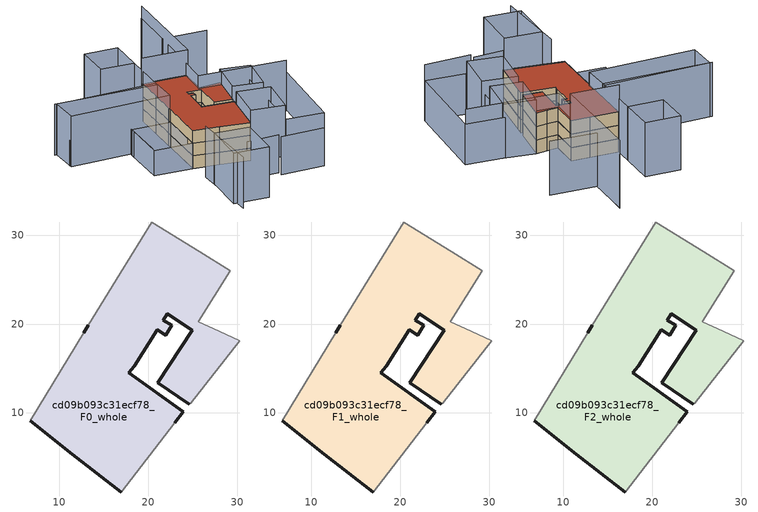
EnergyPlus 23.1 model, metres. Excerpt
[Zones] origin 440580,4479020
cd09b093c31ecf78_F0_whole
 floor ground (EU_floor_Construction): 22.98,8.87 23.96,10.14 17.8,14.5 18.41,15.25 21.02,19.37 21.99,18.76 22.67,19.87 21.71,20.44 22.14,21.14 24.98,19.28 21.06,13.38 24.62,10.96 24.76,11.1 30.33,18.13 27.99,19.2 25.62,20.27 29.25,25.98 25.81,28.11 20.4,31.49 16.86,25.72 13.26,19.84 12.74,19 6.69,9.14 11.46,5.37 16.95,1.1 z0
 wall outside (EU_wall_Construction): 12.74,19 13.26,19.84 / 24.62,10.96 21.06,13.38 24.98,19.28 22.14,21.14 21.71,20.44 22.67,19.87 21.99,18.76 21.02,19.37 18.41,15.25 17.8,14.5 23.96,10.14 22.98,8.87 / 16.95,1.1 11.46,5.37 6.69,9.14 z0:3
 wall adiabatic (EU_wall_Construction): 13.26,19.84 16.86,25.72 20.4,31.49 25.81,28.11 29.25,25.98 25.62,20.27 27.99,19.2 30.33,18.13 24.76,11.1 24.62,10.96 / 22.98,8.87 16.95,1.1 / 6.69,9.14 12.74,19 z0:3
cd09b093c31ecf78_F1_whole
 floor to cd09b093c31ecf78_F0_whole (EU_floor_Construction): 22.98,8.87 23.96,10.14 17.8,14.5 18.41,15.25 21.02,19.37 21.99,18.76 22.67,19.87 21.7,20.44 22.14,21.14 24.98,19.28 21.06,13.38 24.62,10.96 24.76,11.1 30.33,18.13 27.99,19.2 25.62,20.27 29.25,25.98 25.81,28.11 20.4,31.49 16.86,25.72 13.25,19.84 12.74,19 6.69,9.14 11.46,5.37 16.95,1.1 z3
 wall outside (EU_wall_Construction): 12.74,19 13.26,19.84 / 24.62,10.96 21.06,13.38 24.98,19.28 22.14,21.14 21.71,20.44 22.67,19.87 21.99,18.76 21.02,19.37 18.41,15.25 17.8,14.5 23.96,10.14 22.98,8.87 / 16.95,1.1 11.46,5.37 6.69,9.14 z3:6
 wall adiabatic (EU_wall_Construction): 13.26,19.84 16.86,25.72 20.4,31.49 25.81,28.11 29.25,25.98 25.62,20.27 27.99,19.2 30.33,18.13 24.76,11.1 24.62,10.96 / 22.98,8.87 16.95,1.1 / 6.69,9.14 12.74,19 z3:6
cd09b093c31ecf78_F2_whole
 floor to cd09b093c31ecf78_F1_whole (EU_floor_Construction): 22.98,8.87 23.96,10.14 17.8,14.5 18.41,15.25 21.02,19.37 21.99,18.76 22.67,19.87 21.7,20.44 22.14,21.14 24.98,19.28 21.06,13.38 24.62,10.96 24.76,11.1 30.33,18.13 27.99,19.2 25.62,20.27 29.25,25.98 25.81,28.11 20.4,31.49 16.86,25.72 13.25,19.84 12.74,19 6.69,9.14 11.46,5.37 16.95,1.1 z6
 wall outside (EU_wall_Construction): 12.74,19 13.26,19.84 / 24.62,10.96 21.06,13.38 24.98,19.28 22.14,21.14 21.71,20.44 22.67,19.87 21.99,18.76 21.02,19.37 18.41,15.25 17.8,14.5 23.96,10.14 22.98,8.87 / 16.95,1.1 11.46,5.37 6.69,9.14 z6:9
 wall adiabatic (EU_wall_Construction): 13.26,19.84 16.86,25.72 20.4,31.49 25.81,28.11 29.25,25.98 25.62,20.27 27.99,19.2 30.33,18.13 24.76,11.1 24.62,10.96 / 22.98,8.87 16.95,1.1 / 6.69,9.14 12.74,19 z6:9
 roof outside (EU_roof_Construction): 29.25,25.98 25.62,20.27 27.99,19.2 30.33,18.13 24.76,11.1 24.62,10.96 21.06,13.38 24.98,19.28 22.14,21.14 21.71,20.44 22.67,19.87 21.99,18.76 21.02,19.37 18.41,15.25 17.8,14.5 23.96,10.14 22.98,8.87 16.95,1.1 11.46,5.37 6.69,9.14 12.74,19 13.26,19.84 16.86,25.72 20.4,31.49 25.81,28.11 z9
shading: 14.64,-8.35 23.69,-13.41 / 8.68,-3.65 15.23,-7.3 / 22.71,-4.2 35.35,14.18 / 35.35,14.18 42.63,9.17 / 42.63,9.17 29.99,-9.21 / 29.99,-9.21 22.71,-4.2 z0:9; 4.69,4.43 -3.8,-11.04 / 42.08,8.88 25.12,20.17 / 25.12,20.17 34.52,34.31 / 45.18,31.51 36.31,37.13 / 36.31,37.13 42.29,46.56 / -3.18,-8.09 2.79,0.95 / 2.79,0.95 9.69,-3.6 / 9.69,-3.6 3.73,-12.64 / 3.73,-12.64 -3.18,-8.09 / 16.91,1.05 22.98,8.86 / 22.98,8.86 29.11,4.1 / 29.11,4.1 23.04,-3.71 / 23.04,-3.71 16.91,1.05 / 30.26,6.78 24.76,11.1 / 24.76,11.1 30.31,18.16 / 30.31,18.16 35.81,13.83 / 35.81,13.83 30.26,6.78 / -3.84,37.35 16.86,25.72 / 16.86,25.72 13.49,19.71 / 13.49,19.71 -7.22,31.34 / -7.22,31.34 -3.84,37.35 / 22.68,35.21 16.41,24.96 / 16.41,24.96 -4.28,37.62 / 27.12,42.48 22.68,35.21 / 22.68,35.21 15.97,39.31 / 15.97,39.31 20.41,46.57 / 20.41,46.57 27.12,42.48 z0:12; -6.85,31.96 5.47,24.57 / 5.47,24.57 -0.43,14.74 / 12.79,19.08 6.69,9.14 / 6.69,9.14 -1.06,13.89 / -1.06,13.89 5.04,23.83 / 5.04,23.83 12.79,19.08 z0:6; 42.23,46.47 29.44,25.86 / 29.44,25.86 20.27,31.55 z0:15
[Building]
EU S2 Campaign: North Axis=0; Terrain=City; Solar Distribution=FullExterior
[Site:Location]
Madrid: Latitude=40.5; Longitude=-3.5; Time Zone=1; Elevation=609
[SizingPeriod:WeatherFileDays]
AnnualSizingPeriod: Begin Month=1; Begin Day of Month=1; End Month=12; End Day of Month=31; Day of Week for Start Day=Monday; Use Weather File Daylight Saving Period=No; Use Weather File Rain and Snow Indicators=No
[MATERIAL]
EU_InternalMass_Material: Roughness=MediumRough; Thickness=0.1; Conductivity=1; Density=1800; Specific Heat=900; Thermal Absorptance=0.9; Solar Absorptance=0.7; Visible Absorptance=0.7
[MATERIAL:NOMASS] Roughness=MediumRough; Thermal Absorptance=0.9; Solar Absorptance=0.7; Visible Absorptance=0.7
Name | Thermal Resistance
EU_wall_NoMass | 0.419739
EU_roof_NoMass | 0.352165
EU_floor_NoMass | 0.608284
[CONSTRUCTION]
EU_wall_Construction: EU_wall_NoMass
EU_roof_Construction: EU_roof_NoMass
EU_floor_Construction: EU_floor_NoMass
EU_InternalMass_Construction: EU_InternalMass_Material
[ZONE] Type=1; Multiplier=1; Ceiling Height=autocalculate; Volume=984.831; Floor Area=autocalculate; Part of Total Floor Area=Yes
cd09b093c31ecf78_F0_whole; cd09b093c31ecf78_F1_whole; cd09b093c31ecf78_F2_whole
[INTERNALMASS] Construction=EU_InternalMass_Construction; Surface Area=328.28
Name | Zone or ZoneList
cd09b093c31ecf78_F0_whole_EU_InternalMass | cd09b093c31ecf78_F0_whole
cd09b093c31ecf78_F1_whole_EU_InternalMass | cd09b093c31ecf78_F1_whole
cd09b093c31ecf78_F2_whole_EU_InternalMass | cd09b093c31ecf78_F2_whole
[OTHEREQUIPMENT] Fuel Type=Electricity; Design Level Calculation Method=Watts/Area; Power per Zone Floor Area=1; Fraction Latent=0; Fraction Radiant=0; Fraction Lost=0; Carbon Dioxide Generation Rate=0; EndUse Subcategory=EU_Step8_InternalGains
Name | Zone or ZoneList or Space or SpaceList | Schedule
EU_Step8_InternalGain_cd09b093c31ecf78_F0_whole_f000 | cd09b093c31ecf78_F0_whole | EU_Step8_GainSchedule_cd09b093c31ecf78_F0_whole_f000
EU_Step8_InternalGain_cd09b093c31ecf78_F1_whole_f000 | cd09b093c31ecf78_F1_whole | EU_Step8_GainSchedule_cd09b093c31ecf78_F1_whole_f000
EU_Step8_InternalGain_cd09b093c31ecf78_F2_whole_f000 | cd09b093c31ecf78_F2_whole | EU_Step8_GainSchedule_cd09b093c31ecf78_F2_whole_f000
[ZONEVENTILATION:DESIGNFLOWRATE] Schedule=EU_AlwaysOn; Design Flow Rate Calculation Method=AirChanges/Hour; Air Changes per Hour=0.703302; Ventilation Type=Natural; Fan Pressure Rise=0; Fan Total Efficiency=1; Constant Term Coefficient=1; Temperature Term Coefficient=0; Velocity Term Coefficient=0; Velocity Squared Term Coefficient=0; Minimum Indoor Temperature=-100; Maximum Indoor Temperature=100; Delta Temperature=-100; Minimum Outdoor Temperature=-100; Maximum Outdoor Temperature=100; Maximum Wind Speed=40
Name | Zone or ZoneList or Space or SpaceList
EU_ConstantAir_cd09b093c31ecf78_F0_whole | cd09b093c31ecf78_F0_whole
EU_ConstantAir_cd09b093c31ecf78_F1_whole | cd09b093c31ecf78_F1_whole
EU_ConstantAir_cd09b093c31ecf78_F2_whole | cd09b093c31ecf78_F2_whole
[HVACTEMPLATE:THERMOSTAT] Constant Heating Setpoint=20; Constant Cooling Setpoint=50
EU_HeatOnly_cd09b093c31ecf78_F0_whole; EU_HeatOnly_cd09b093c31ecf78_F1_whole; EU_HeatOnly_cd09b093c31ecf78_F2_whole
[HVACTEMPLATE:ZONE:IDEALLOADSAIRSYSTEM] System Availability Schedule=EU_AlwaysOn; Maximum Heating Supply Air Temperature=50; Minimum Cooling Supply Air Temperature=13; Maximum Heating Supply Air Humidity Ratio=0.0156; Minimum Cooling Supply Air Humidity Ratio=0.0077; Heating Limit=NoLimit; Cooling Limit=NoLimit; Heating Availability Schedule=EU_AlwaysOn; Cooling Availability Schedule=EU_CoolingOff; Dehumidification Control Type=ConstantSensibleHeatRatio; Cooling Sensible Heat Ratio=0.7; Dehumidification Setpoint=60; Humidification Control Type=None; Humidification Setpoint=30; Outdoor Air Method=None; Outdoor Air Flow Rate per Person=0.00944; Outdoor Air Flow Rate per Zone Floor Area=0; Outdoor Air Flow Rate per Zone=0; Demand Controlled Ventilation Type=None; Outdoor Air Economizer Type=NoEconomizer; Heat Recovery Type=None; Sensible Heat Recovery Effectiveness=0.7; Latent Heat Recovery Effectiveness=0.65
Name | Template Thermostat
cd09b093c31ecf78_F0_whole | EU_HeatOnly_cd09b093c31ecf78_F0_whole
cd09b093c31ecf78_F1_whole | EU_HeatOnly_cd09b093c31ecf78_F1_whole
cd09b093c31ecf78_F2_whole | EU_HeatOnly_cd09b093c31ecf78_F2_whole
[SIZING:ZONE] Zone Cooling Design Supply Air Temperature Input Method=SupplyAirTemperature; Zone Cooling Design Supply Air Temperature=13; Zone Heating Design Supply Air Temperature Input Method=SupplyAirTemperature; Zone Heating Design Supply Air Temperature=50; Zone Cooling Design Supply Air Humidity Ratio=0.008; Zone Heating Design Supply Air Humidity Ratio=0.008; Cooling Design Air Flow Method=DesignDay; Cooling Design Air Flow Rate=0; Cooling Minimum Air Flow per Zone Floor Area=0.000762; Cooling Minimum Air Flow=0; Cooling Minimum Air Flow Fraction=0.2; Heating Design Air Flow Method=DesignDay; Heating Design Air Flow Rate=0; Heating Maximum Air Flow per Zone Floor Area=0.002032; Heating Maximum Air Flow=0.141576; Heating Maximum Air Flow Fraction=0.3; Account for Dedicated Outdoor Air System=No; Dedicated Outdoor Air System Control Strategy=NeutralSupplyAir; Dedicated Outdoor Air Low Setpoint Temperature for Design=autosize; Dedicated Outdoor Air High Setpoint Temperature for Design=autosize; Zone Load Sizing Method=Sensible Load Only No Latent Load; Zone Latent Cooling Design Supply Air Humidity Ratio Input Method=HumidityRatioDifference; Zone Cooling Design Supply Air Humidity Ratio Difference=0.005; Zone Latent Heating Design Supply Air Humidity Ratio Input Method=HumidityRatioDifference; Zone Humidification Design Supply Air Humidity Ratio Difference=0.005
cd09b093c31ecf78_F0_whole; cd09b093c31ecf78_F1_whole; cd09b093c31ecf78_F2_whole
[SCHEDULE:CONSTANT]
Name | Hourly Value
EU_AlwaysOn | 1
EU_CoolingOff | 0
[SCHEDULE:FILE] Column Number=1; Rows to Skip at Top=0; Number of Hours of Data=8760; Column Separator=Comma; Interpolate to Timestep=No; Minutes per Item=60; Adjust Schedule for Daylight Savings=Yes
Name | File
EU_Step8_GainSchedule_cd09b093c31ecf78_F0_whole_f000 | ../../schedules/cd09b093c31ecf78/cd09b093c31ecf78_F0_whole_f000_gain.csv
EU_Step8_GainSchedule_cd09b093c31ecf78_F1_whole_f000 | ../../schedules/cd09b093c31ecf78/cd09b093c31ecf78_F1_whole_f000_gain.csv
EU_Step8_GainSchedule_cd09b093c31ecf78_F2_whole_f000 | ../../schedules/cd09b093c31ecf78/cd09b093c31ecf78_F2_whole_f000_gain.csv
